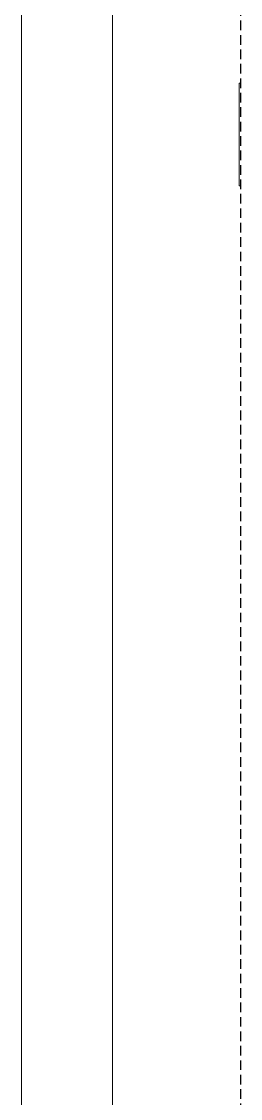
# Model space of a CAD drawing. Header units: millimetres. Extents: x 31499 to 223976, y 3719 to 80291.
# Drawn here: x 56473 to 56581, y 6023 to 6556 of the extents above; entities that cross this region are included whole.
import ezdxf

# ---------------------------------------------------------------- set-up
doc = ezdxf.new("R2010")
doc.units = ezdxf.units.MM
doc.linetypes.add('Grid Line', pattern=[22.225, 12.7, -3.175, 3.175, -3.175])
doc.linetypes.add('Hidden', pattern=[7.14375, 4.7625, -2.38125])
for name, color, linetype, lineweight in [('A-DETL-GENF', 92, 'Continuous', 18), ('A-DETL-GENF-4', 92, 'Hidden', 25), ('A-DOOR', 31, 'Continuous', 18), ('A-DOOR-FRAM-1', 31, 'Continuous', 18), ('A-WALL', 113, 'Continuous', 18), ('S-GRID-1', 1, 'Grid Line', 9)]:
    doc.layers.add(name, color=color, linetype=linetype, lineweight=lineweight)

# ---------------------------------------------------------------- blocks, each defined once
blk = doc.blocks.new('FD_01 - FD_01-1200x2200mm-1787918-TKCS_CĂN HỘ LOẠI 2A - MẶT CẮT 1')
at = {"layer": 'A-DOOR'}
for p, q in [((42760.74, 6525.4), (42760.06, 6525.4)), ((42760.06, 6525.4), (42760.06, 6474.6)), ((42760.06, 6474.6), (42760.74, 6474.6))]:
    blk.add_line(p, q, dxfattribs=at)
at = {"layer": 'A-DOOR-FRAM-1'}
for p, q in [((42652.56, 7800), (42652.56, 5600)), ((42697.56, 5600), (42697.56, 7755))]:
    blk.add_line(p, q, dxfattribs=at)
blk = doc.blocks.new('BORDER VIEW - BORDER VIEW-3707043-TKCS_CĂN HỘ LOẠI 2A - MẶT CẮT 1')
at = {"layer": 'A-DETL-GENF-4'}
blk.add_line((42760.74, 9185.24), (42760.74, 5150), dxfattribs=at)

msp = doc.modelspace()

# ---------------------------------------------------------------- linework, layer by layer
at = {"layer": 'A-WALL'}
msp.add_line((56472.59, 5600), (56472.59, 7800), dxfattribs=at)
at = {"layer": 'S-GRID-1'}
msp.add_line((56472.59, 5635.62), (56472.59, 8904.57), dxfattribs=at)

# ---------------------------------------------------------------- block references
at = {"layer": 'A-DETL-GENF'}
msp.add_blockref('BORDER VIEW - BORDER VIEW-3707043-TKCS_CĂN HỘ LOẠI 2A - MẶT CẮT 1', (13820.02, 0), dxfattribs=at)
at = {"layer": 'A-DOOR'}
msp.add_blockref('FD_01 - FD_01-1200x2200mm-1787918-TKCS_CĂN HỘ LOẠI 2A - MẶT CẮT 1', (13820.02, 0), dxfattribs=at)

doc.saveas('drawing.dxf')
